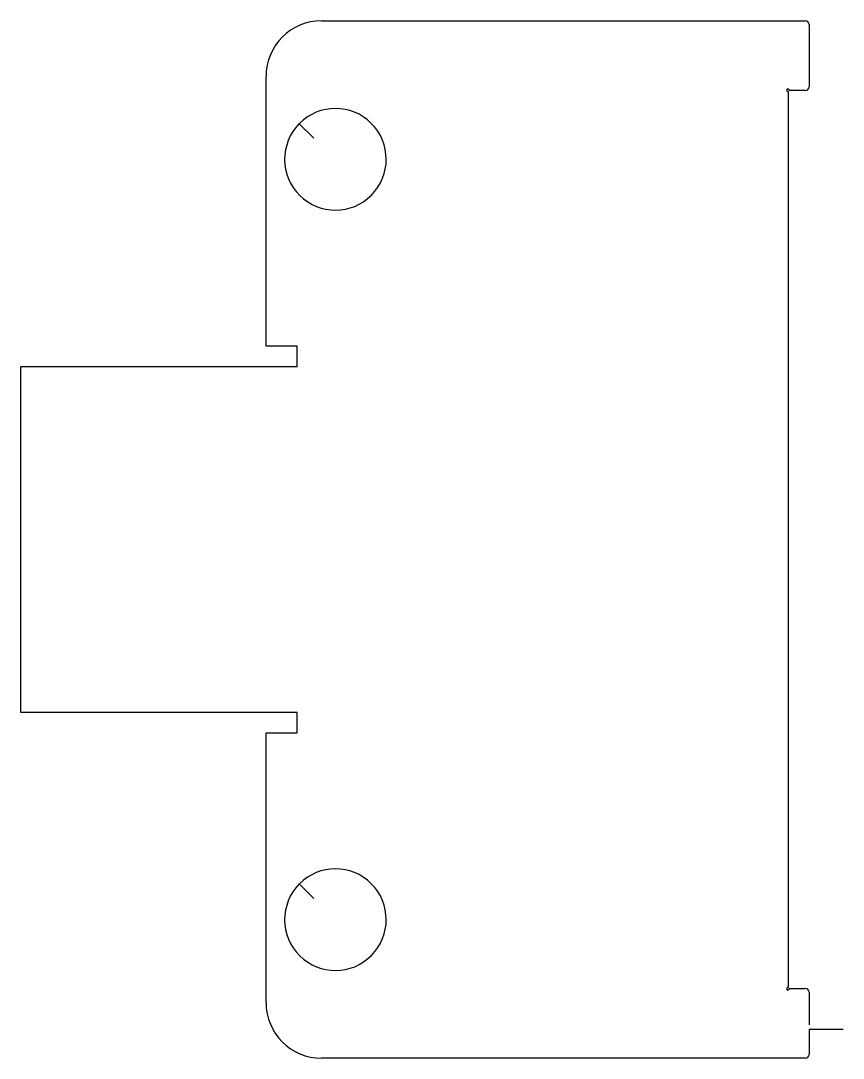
# Model space of a CAD drawing. Extents: x 445 to 564, y 13 to 164.
import ezdxf

# ---------------------------------------------------------------- set-up
doc = ezdxf.new("R2010")
doc.units = 0

msp = doc.modelspace()

# ---------------------------------------------------------------- linework, layer by layer
for p, q in [((489, 163.55), (559, 163.55)), ((559.55, 163), (559.55, 154)), ((480.95, 116.45), (480.95, 155.5)), ((556.55, 153.31), (556.55, 23.69)), ((559, 153.45), (556.69, 153.45)), ((487.85, 146.58), (485.77, 148.66)), ((485.45, 116.45), (480.95, 116.45)), ((485.45, 113.55), (485.45, 116.45)), ((445.45, 63.45), (445.45, 113.55)), ((445.45, 113.55), (485.45, 113.55)), ((485.45, 63.45), (445.45, 63.45)), ((485.45, 60.55), (485.45, 63.45)), ((480.95, 21.5), (480.95, 60.55)), ((480.95, 60.55), (485.45, 60.55)), ((487.85, 36.58), (485.77, 38.66)), ((556.69, 23.55), (559, 23.55)), ((559.55, 23), (559.55, 18.29)), ((564.5, 17.59), (559.55, 17.59)), ((559.55, 17.59), (559.55, 14)), ((559, 13.45), (489, 13.45))]:
    msp.add_line(p, q)
for centre, radius, start, end in [((489, 155.5), 8.05, 90, 180), ((559, 163), 0.55, 0, 90), ((556.5, 153.5), 0.196, 345.2564, 284.7436), ((559, 154), 0.55, 270, 0), ((491, 143.5), 7.35, 135.386, 135), ((491, 33.5), 7.35, 135.386, 135), ((556.5, 23.5), 0.196, 75.2564, 14.7436), ((559, 23), 0.55, 0, 90), ((489, 21.5), 8.05, 180, 270), ((559, 14), 0.55, 270, 0)]:
    msp.add_arc(centre, radius, start, end)

doc.saveas('drawing.dxf')
